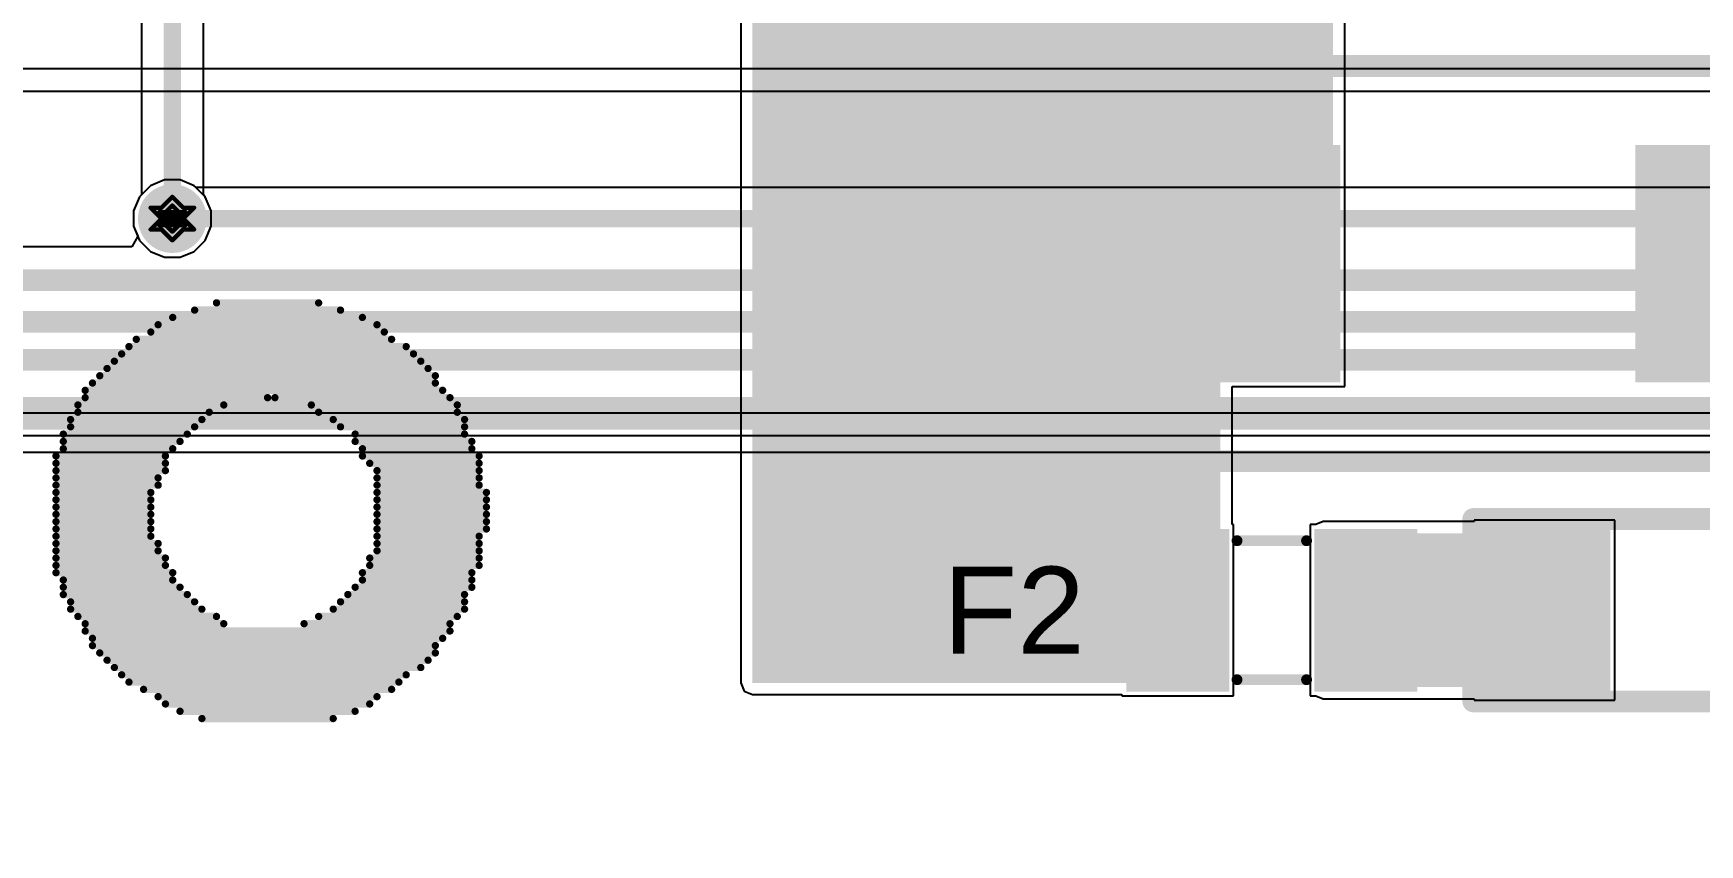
# Model space of a CAD drawing. Header units: inches. Extents: x -2.7 to 10.9, y -2.9 to 7.4.
# Drawn here: x -0.679 to 0.088, y -2.123 to -1.749 of the extents above; entities that cross this region are included whole.
import ezdxf

# ---------------------------------------------------------------- set-up
doc = ezdxf.new("R2010")
doc.units = ezdxf.units.IN
doc.header["$MEASUREMENT"] = 0
for name, color, linetype in [('Board Outline', 216, 'Continuous'), ('Bottom Layer', 5, 'Continuous'), ('Bottom Solder', 6, 'Continuous'), ('Drill Drawing', 1, 'Continuous'), ('Layer 2', 16, 'Continuous'), ('Layer 3', 76, 'Continuous'), ('Top Layer', 1, 'Continuous'), ('Top Overlay', 2, 'Continuous'), ('Top Paste', 8, 'Continuous'), ('Top Solder', 216, 'Continuous'), ('Via Holes', 16, 'Continuous')]:
    doc.layers.add(name, color=color, linetype=linetype)
doc.styles.add('Arial', font='', dxfattribs={"height": 0.2})
doc.styles.get('Arial').set_extended_font_data('Arial')

# ---------------------------------------------------------------- blocks, each defined once
blk = doc.blocks.new('F____0805_260')
at = {"layer": 'Top Layer'}
for points in [[(-0.02362, -0.03346), (-0.06299, -0.03346), (-0.06299, 0.03346), (-0.02362, 0.03346)], [(0.06299, -0.03346), (0.02362, -0.03346), (0.02362, 0.03346), (0.06299, 0.03346)]]:
    blk.add_hatch(color=1, dxfattribs=at).paths.add_polyline_path(points)
at = {"layer": 'Top Paste'}
for points in [[(-0.02362, -0.03346), (-0.06299, -0.03346), (-0.06299, 0.03346), (-0.02362, 0.03346)], [(0.06299, -0.03346), (0.02362, -0.03346), (0.02362, 0.03346), (0.06299, 0.03346)]]:
    blk.add_hatch(color=8, dxfattribs=at).paths.add_polyline_path(points)
at = {"layer": 'Top Solder'}
for points in [[(-0.01962, -0.03746), (-0.06699, -0.03746), (-0.06699, 0.03746), (-0.01962, 0.03746)], [(0.06699, -0.03746), (0.01962, -0.03746), (0.01962, 0.03746), (0.06699, 0.03746)]]:
    blk.add_hatch(color=216, dxfattribs=at).paths.add_polyline_path(points)
at = {"layer": 'Top Overlay'}
for points in [[(-0.016, 0.032, 0.005, 0.005, 0), (0.016, 0.032, 0.005, 0.005, 0)], [(-0.016, -0.032, 0.005, 0.005, 0), (0.016, -0.032, 0.005, 0.005, 0)]]:
    blk.add_lwpolyline(points, format="xyseb", dxfattribs=at)
for points in [[(-0.01725, 0.032, 0.0025, 0.0025, 1), (-0.01475, 0.032, 0.0025, 0.0025, 1)], [(0.01475, 0.032, 0.0025, 0.0025, 1), (0.01725, 0.032, 0.0025, 0.0025, 1)], [(-0.01725, -0.032, 0.0025, 0.0025, 1), (-0.01475, -0.032, 0.0025, 0.0025, 1)], [(0.01475, -0.032, 0.0025, 0.0025, 1), (0.01725, -0.032, 0.0025, 0.0025, 1)]]:
    blk.add_lwpolyline(points, format="xyseb", close=True, dxfattribs=at)
blk = doc.blocks.new('SOD_123FL_262')
at = {"layer": 'Top Layer'}
for points in [[(-0.08268, 0.03543), (-0.02992, 0.03543), (-0.02992, -0.03543), (-0.08268, -0.03543)], [(0.02992, 0.03543), (0.08268, 0.03543), (0.08268, -0.03543), (0.02992, -0.03543)]]:
    blk.add_hatch(color=1, dxfattribs=at).paths.add_polyline_path(points)
at = {"layer": 'Top Overlay'}
blk.add_hatch(color=2, dxfattribs=at).paths.add_polyline_path([(-0.128, -0.04594), (-0.086, -0.04594), (-0.086, 0.04606), (-0.128, 0.04606)])
at = {"layer": 'Top Paste'}
for points in [[(-0.08268, 0.03543), (-0.02992, 0.03543), (-0.02992, -0.03543), (-0.08268, -0.03543)], [(0.02992, 0.03543), (0.08268, 0.03543), (0.08268, -0.03543), (0.02992, -0.03543)]]:
    blk.add_hatch(color=8, dxfattribs=at).paths.add_polyline_path(points)
at = {"layer": 'Top Solder'}
for points in [[(-0.08668, 0.03943), (-0.02592, 0.03943), (-0.02592, -0.03943), (-0.08668, -0.03943)], [(0.02592, 0.03943), (0.08668, 0.03943), (0.08668, -0.03943), (0.02592, -0.03943)]]:
    blk.add_hatch(color=216, dxfattribs=at).paths.add_polyline_path(points)
at = {"layer": 'Top Overlay'}
for points in [[(0.089, 0.042, 0.01, 0.01, 0), (-0.089, 0.042, 0.01, 0.01, 0)], [(0.089, 0.042, 0.01, 0.01, 0), (0.089, -0.042, 0.01, 0.01, 0)], [(0.089, -0.042, 0.01, 0.01, 0), (-0.089, -0.042, 0.01, 0.01, 0)]]:
    blk.add_lwpolyline(points, format="xyseb", dxfattribs=at)
for points in [[(-0.0915, 0.042, 0.005, 0.005, 1), (-0.0865, 0.042, 0.005, 0.005, 1)], [(0.0865, 0.042, 0.005, 0.005, 1), (0.0915, 0.042, 0.005, 0.005, 1)], [(0.0865, 0.042, 0.005, 0.005, 1), (0.0915, 0.042, 0.005, 0.005, 1)], [(-0.0915, -0.042, 0.005, 0.005, 1), (-0.0865, -0.042, 0.005, 0.005, 1)], [(0.0865, -0.042, 0.005, 0.005, 1), (0.0915, -0.042, 0.005, 0.005, 1)], [(0.0865, -0.042, 0.005, 0.005, 1), (0.0915, -0.042, 0.005, 0.005, 1)]]:
    blk.add_lwpolyline(points, format="xyseb", close=True, dxfattribs=at)
blk = doc.blocks.new('C____E_280')
at = {"layer": 'Top Layer'}
for points in [[(-0.05492, 0.05059), (0.05492, 0.05059), (0.05492, -0.05059), (-0.05492, -0.05059)], [(0.19862, 0.05059), (0.30846, 0.05059), (0.30846, -0.05059), (0.19862, -0.05059)]]:
    blk.add_hatch(color=1, dxfattribs=at).paths.add_polyline_path(points)
at = {"layer": 'Top Paste'}
for points in [[(-0.05492, 0.05059), (0.05492, 0.05059), (0.05492, -0.05059), (-0.05492, -0.05059)], [(0.19862, 0.05059), (0.30846, 0.05059), (0.30846, -0.05059), (0.19862, -0.05059)]]:
    blk.add_hatch(color=8, dxfattribs=at).paths.add_polyline_path(points)
at = {"layer": 'Top Solder'}
for points in [[(-0.05892, 0.05459), (0.05892, 0.05459), (0.05892, -0.05459), (-0.05892, -0.05459)], [(0.19462, 0.05459), (0.31246, 0.05459), (0.31246, -0.05459), (0.19462, -0.05459)]]:
    blk.add_hatch(color=216, dxfattribs=at).paths.add_polyline_path(points)
at = {"layer": 'Top Overlay'}
for points in [[(-0.04523, 0.061, 0.01, 0.01, 0), (-0.04523, 0.09, 0.01, 0.01, 0)], [(-0.01523, 0.062, 0.01, 0.01, 0), (-0.01523, 0.091, 0.01, 0.01, 0)], [(-0.01523, 0.091, 0.01, 0.01, 0), (0.27677, 0.091, 0.01, 0.01, 0)], [(0.27677, 0.062, 0.01, 0.01, 0), (0.27677, 0.091, 0.01, 0.01, 0)], [(-0.06123, 0.075, 0.01, 0.01, 0), (-0.02823, 0.075, 0.01, 0.01, 0)], [(-0.01523, -0.091, 0.01, 0.01, 0), (-0.01523, -0.062, 0.01, 0.01, 0)], [(0.27677, -0.091, 0.01, 0.01, 0), (0.27677, -0.062, 0.01, 0.01, 0)], [(-0.01523, -0.091, 0.01, 0.01, 0), (0.27677, -0.091, 0.01, 0.01, 0)]]:
    blk.add_lwpolyline(points, format="xyseb", dxfattribs=at)
for points in [[(-0.04773, 0.09, 0.005, 0.005, 1), (-0.04273, 0.09, 0.005, 0.005, 1)], [(-0.01773, 0.091, 0.005, 0.005, 1), (-0.01273, 0.091, 0.005, 0.005, 1)], [(-0.01773, 0.091, 0.005, 0.005, 1), (-0.01273, 0.091, 0.005, 0.005, 1)], [(0.27427, 0.091, 0.005, 0.005, 1), (0.27927, 0.091, 0.005, 0.005, 1)], [(0.27427, 0.091, 0.005, 0.005, 1), (0.27927, 0.091, 0.005, 0.005, 1)], [(-0.06373, 0.075, 0.005, 0.005, 1), (-0.05873, 0.075, 0.005, 0.005, 1)], [(-0.03073, 0.075, 0.005, 0.005, 1), (-0.02573, 0.075, 0.005, 0.005, 1)], [(-0.04773, 0.061, 0.005, 0.005, 1), (-0.04273, 0.061, 0.005, 0.005, 1)], [(-0.01773, 0.062, 0.005, 0.005, 1), (-0.01273, 0.062, 0.005, 0.005, 1)], [(0.27427, 0.062, 0.005, 0.005, 1), (0.27927, 0.062, 0.005, 0.005, 1)], [(-0.01773, -0.062, 0.005, 0.005, 1), (-0.01273, -0.062, 0.005, 0.005, 1)], [(0.27427, -0.062, 0.005, 0.005, 1), (0.27927, -0.062, 0.005, 0.005, 1)], [(-0.01773, -0.091, 0.005, 0.005, 1), (-0.01273, -0.091, 0.005, 0.005, 1)], [(-0.01773, -0.091, 0.005, 0.005, 1), (-0.01273, -0.091, 0.005, 0.005, 1)], [(0.27427, -0.091, 0.005, 0.005, 1), (0.27927, -0.091, 0.005, 0.005, 1)], [(0.27427, -0.091, 0.005, 0.005, 1), (0.27927, -0.091, 0.005, 0.005, 1)]]:
    blk.add_lwpolyline(points, format="xyseb", close=True, dxfattribs=at)

msp = doc.modelspace()

# ---------------------------------------------------------------- hatches: boundary and pattern name
at = {"layer": 'Bottom Layer'}
h = msp.add_hatch(color=5, dxfattribs=at)
edge = h.paths.add_edge_path()
edge.add_arc((-0.615, -1.83475), 0.01181, 0, 360)
at = {"layer": 'Bottom Solder'}
h = msp.add_hatch(color=6, dxfattribs=at)
edge = h.paths.add_edge_path()
edge.add_arc((-0.615, -1.83475), 0.01581, 0, 360)
at = {"layer": 'Layer 2'}
h = msp.add_hatch(color=16, dxfattribs=at)
edge = h.paths.add_edge_path()
edge.add_arc((-0.615, -1.83475), 0.01181, 0, 360)
at = {"layer": 'Layer 3'}
h = msp.add_hatch(color=76, dxfattribs=at)
edge = h.paths.add_edge_path()
edge.add_arc((-0.615, -1.83475), 0.01181, 0, 360)
at = {"layer": 'Top Layer'}
for points in [[(-0.348, -2.04853), (-0.13262, -2.04853), (-0.13262, -1.4637), (-0.348, -1.4637)], [(-0.348, -1.90608), (-0.08088, -1.90608), (-0.08088, -1.4637), (-0.348, -1.4637)], [(-0.08538, -1.97963), (-0.08538, -2.0505), (0.04282, -2.0505), (0.04282, -1.97963)]]:
    msp.add_hatch(color=1, dxfattribs=at).paths.add_polyline_path(points)
h = msp.add_hatch(color=1, dxfattribs=at)
edge = h.paths.add_edge_path()
edge.add_arc((-0.615, -1.83475), 0.01181, 0, 360)
at = {"layer": 'Top Solder'}
h = msp.add_hatch(color=216, dxfattribs=at)
edge = h.paths.add_edge_path()
edge.add_arc((-0.615, -1.83475), 0.01581, 0, 360)
at = {"layer": 'Via Holes'}
h = msp.add_hatch(color=7, dxfattribs=at)
edge = h.paths.add_edge_path()
edge.add_arc((-0.615, -1.83475), 0.00591, 0, 360)

# ---------------------------------------------------------------- linework, layer by layer
at = {"layer": 'Board Outline'}
msp.add_lwpolyline([(2.84412, -0.24125, 0.005, 0.005, -0.741893), (-2.49969, -1.37795, 0.005, 0.005, 0)], format="xyseb", dxfattribs=at)
at = {"layer": 'Bottom Layer'}
for p, q in [((-0.61854, -1.81694), (-0.62509, -1.81965)), ((-0.61146, -1.81694), (-0.61854, -1.81694)), ((-0.60491, -1.81965), (-0.61146, -1.81694)), ((-0.6301, -1.82466), (-0.63281, -1.83121)), ((-0.62509, -1.81965), (-0.6301, -1.82466)), ((-0.60409, -1.82048), (-0.60491, -1.81965)), ((0.60755, -1.82048), (-0.60409, -1.82048)), ((-0.63281, -1.83121), (-0.63281, -1.83829)), ((-0.63281, -1.83829), (-0.63094, -1.8428)), ((-0.63367, -1.8478), (-1.50015, -1.8478)), ((-0.63094, -1.8428), (-0.63367, -1.8478)), ((-1.30478, -1.94222), (0.22597, -1.94222))]:
    msp.add_line(p, q, dxfattribs=at)
for points in [[(-0.615, -1.83475, 0.008, 0.008, 0), (0.61346, -1.83475, 0.008, 0.008, 0)], [(-1.50649, -1.8631, 0.01, 0.01, 0), (0.68552, -1.8631, 0.01, 0.01, 0)], [(-1.3433, -1.8823, 0.01, 0.01, 0), (0.67291, -1.8823, 0.01, 0.01, 0)], [(-1.3308, -1.8998, 0.01, 0.01, 0), (0.66416, -1.8998, 0.01, 0.01, 0)], [(-1.31217, -1.92438, 0.015, 0.015, 0), (0.23336, -1.92438, 0.015, 0.015, 0)]]:
    msp.add_lwpolyline(points, format="xyseb", dxfattribs=at)
msp.add_lwpolyline([(-0.617, -1.83475, 0.004, 0.004, 1), (-0.613, -1.83475, 0.004, 0.004, 1)], format="xyseb", close=True, dxfattribs=at)
at = {"layer": 'Drill Drawing'}
for points in [[(-0.62, -1.82975, 0.002, 0.002, 0), (-0.615, -1.82475, 0.002, 0.002, 0)], [(-0.615, -1.82475, 0.002, 0.002, 0), (-0.61, -1.82975, 0.002, 0.002, 0)], [(-0.625, -1.82975, 0.002, 0.002, 0), (-0.62, -1.83475, 0.002, 0.002, 0)], [(-0.625, -1.82975, 0.002, 0.002, 0), (-0.62, -1.82975, 0.002, 0.002, 0)], [(-0.621, -1.83175, 0.002, 0.002, 0), (-0.618, -1.83475, 0.002, 0.002, 0)], [(-0.621, -1.83175, 0.002, 0.002, 0), (-0.618, -1.83175, 0.002, 0.002, 0)], [(-0.618, -1.83175, 0.002, 0.002, 0), (-0.615, -1.82875, 0.002, 0.002, 0)], [(-0.615, -1.82875, 0.002, 0.002, 0), (-0.612, -1.83175, 0.002, 0.002, 0)], [(-0.612, -1.83175, 0.002, 0.002, 0), (-0.609, -1.83175, 0.002, 0.002, 0)], [(-0.612, -1.83475, 0.002, 0.002, 0), (-0.609, -1.83175, 0.002, 0.002, 0)], [(-0.61, -1.82975, 0.002, 0.002, 0), (-0.605, -1.82975, 0.002, 0.002, 0)], [(-0.61, -1.83475, 0.002, 0.002, 0), (-0.605, -1.82975, 0.002, 0.002, 0)], [(-0.625, -1.83975, 0.002, 0.002, 0), (-0.62, -1.83475, 0.002, 0.002, 0)], [(-0.625, -1.83975, 0.002, 0.002, 0), (-0.62, -1.83975, 0.002, 0.002, 0)], [(-0.621, -1.83775, 0.002, 0.002, 0), (-0.618, -1.83475, 0.002, 0.002, 0)], [(-0.621, -1.83775, 0.002, 0.002, 0), (-0.618, -1.83775, 0.002, 0.002, 0)], [(-0.62, -1.83975, 0.002, 0.002, 0), (-0.615, -1.84475, 0.002, 0.002, 0)], [(-0.618, -1.83775, 0.002, 0.002, 0), (-0.615, -1.84075, 0.002, 0.002, 0)], [(-0.615, -1.84075, 0.002, 0.002, 0), (-0.612, -1.83775, 0.002, 0.002, 0)], [(-0.615, -1.84475, 0.002, 0.002, 0), (-0.61, -1.83975, 0.002, 0.002, 0)], [(-0.612, -1.83475, 0.002, 0.002, 0), (-0.609, -1.83775, 0.002, 0.002, 0)], [(-0.612, -1.83775, 0.002, 0.002, 0), (-0.609, -1.83775, 0.002, 0.002, 0)], [(-0.61, -1.83475, 0.002, 0.002, 0), (-0.605, -1.83975, 0.002, 0.002, 0)], [(-0.61, -1.83975, 0.002, 0.002, 0), (-0.605, -1.83975, 0.002, 0.002, 0)]]:
    msp.add_lwpolyline(points, format="xyseb", dxfattribs=at)
for points in [[(-0.6155, -1.82475, 0.001, 0.001, 1), (-0.6145, -1.82475, 0.001, 0.001, 1)], [(-0.6155, -1.82475, 0.001, 0.001, 1), (-0.6145, -1.82475, 0.001, 0.001, 1)], [(-0.6255, -1.82975, 0.001, 0.001, 1), (-0.6245, -1.82975, 0.001, 0.001, 1)], [(-0.6255, -1.82975, 0.001, 0.001, 1), (-0.6245, -1.82975, 0.001, 0.001, 1)], [(-0.6215, -1.83175, 0.001, 0.001, 1), (-0.6205, -1.83175, 0.001, 0.001, 1)], [(-0.6215, -1.83175, 0.001, 0.001, 1), (-0.6205, -1.83175, 0.001, 0.001, 1)], [(-0.6205, -1.82975, 0.001, 0.001, 1), (-0.6195, -1.82975, 0.001, 0.001, 1)], [(-0.6205, -1.82975, 0.001, 0.001, 1), (-0.6195, -1.82975, 0.001, 0.001, 1)], [(-0.6185, -1.83175, 0.001, 0.001, 1), (-0.6175, -1.83175, 0.001, 0.001, 1)], [(-0.6185, -1.83175, 0.001, 0.001, 1), (-0.6175, -1.83175, 0.001, 0.001, 1)], [(-0.6155, -1.82875, 0.001, 0.001, 1), (-0.6145, -1.82875, 0.001, 0.001, 1)], [(-0.6155, -1.82875, 0.001, 0.001, 1), (-0.6145, -1.82875, 0.001, 0.001, 1)], [(-0.6125, -1.83175, 0.001, 0.001, 1), (-0.6115, -1.83175, 0.001, 0.001, 1)], [(-0.6125, -1.83175, 0.001, 0.001, 1), (-0.6115, -1.83175, 0.001, 0.001, 1)], [(-0.6105, -1.82975, 0.001, 0.001, 1), (-0.6095, -1.82975, 0.001, 0.001, 1)], [(-0.6105, -1.82975, 0.001, 0.001, 1), (-0.6095, -1.82975, 0.001, 0.001, 1)], [(-0.6095, -1.83175, 0.001, 0.001, 1), (-0.6085, -1.83175, 0.001, 0.001, 1)], [(-0.6095, -1.83175, 0.001, 0.001, 1), (-0.6085, -1.83175, 0.001, 0.001, 1)], [(-0.6055, -1.82975, 0.001, 0.001, 1), (-0.6045, -1.82975, 0.001, 0.001, 1)], [(-0.6055, -1.82975, 0.001, 0.001, 1), (-0.6045, -1.82975, 0.001, 0.001, 1)], [(-0.6255, -1.83975, 0.001, 0.001, 1), (-0.6245, -1.83975, 0.001, 0.001, 1)], [(-0.6255, -1.83975, 0.001, 0.001, 1), (-0.6245, -1.83975, 0.001, 0.001, 1)], [(-0.6215, -1.83775, 0.001, 0.001, 1), (-0.6205, -1.83775, 0.001, 0.001, 1)], [(-0.6215, -1.83775, 0.001, 0.001, 1), (-0.6205, -1.83775, 0.001, 0.001, 1)], [(-0.6205, -1.83475, 0.001, 0.001, 1), (-0.6195, -1.83475, 0.001, 0.001, 1)], [(-0.6205, -1.83475, 0.001, 0.001, 1), (-0.6195, -1.83475, 0.001, 0.001, 1)], [(-0.6205, -1.83975, 0.001, 0.001, 1), (-0.6195, -1.83975, 0.001, 0.001, 1)], [(-0.6205, -1.83975, 0.001, 0.001, 1), (-0.6195, -1.83975, 0.001, 0.001, 1)], [(-0.6185, -1.83475, 0.001, 0.001, 1), (-0.6175, -1.83475, 0.001, 0.001, 1)], [(-0.6185, -1.83475, 0.001, 0.001, 1), (-0.6175, -1.83475, 0.001, 0.001, 1)], [(-0.6185, -1.83775, 0.001, 0.001, 1), (-0.6175, -1.83775, 0.001, 0.001, 1)], [(-0.6185, -1.83775, 0.001, 0.001, 1), (-0.6175, -1.83775, 0.001, 0.001, 1)], [(-0.6155, -1.84075, 0.001, 0.001, 1), (-0.6145, -1.84075, 0.001, 0.001, 1)], [(-0.6155, -1.84075, 0.001, 0.001, 1), (-0.6145, -1.84075, 0.001, 0.001, 1)], [(-0.6125, -1.83475, 0.001, 0.001, 1), (-0.6115, -1.83475, 0.001, 0.001, 1)], [(-0.6125, -1.83475, 0.001, 0.001, 1), (-0.6115, -1.83475, 0.001, 0.001, 1)], [(-0.6125, -1.83775, 0.001, 0.001, 1), (-0.6115, -1.83775, 0.001, 0.001, 1)], [(-0.6125, -1.83775, 0.001, 0.001, 1), (-0.6115, -1.83775, 0.001, 0.001, 1)], [(-0.6105, -1.83475, 0.001, 0.001, 1), (-0.6095, -1.83475, 0.001, 0.001, 1)], [(-0.6105, -1.83475, 0.001, 0.001, 1), (-0.6095, -1.83475, 0.001, 0.001, 1)], [(-0.6105, -1.83975, 0.001, 0.001, 1), (-0.6095, -1.83975, 0.001, 0.001, 1)], [(-0.6105, -1.83975, 0.001, 0.001, 1), (-0.6095, -1.83975, 0.001, 0.001, 1)], [(-0.6095, -1.83775, 0.001, 0.001, 1), (-0.6085, -1.83775, 0.001, 0.001, 1)], [(-0.6095, -1.83775, 0.001, 0.001, 1), (-0.6085, -1.83775, 0.001, 0.001, 1)], [(-0.6055, -1.83975, 0.001, 0.001, 1), (-0.6045, -1.83975, 0.001, 0.001, 1)], [(-0.6055, -1.83975, 0.001, 0.001, 1), (-0.6045, -1.83975, 0.001, 0.001, 1)], [(-0.6155, -1.84475, 0.001, 0.001, 1), (-0.6145, -1.84475, 0.001, 0.001, 1)], [(-0.6155, -1.84475, 0.001, 0.001, 1), (-0.6145, -1.84475, 0.001, 0.001, 1)]]:
    msp.add_lwpolyline(points, format="xyseb", close=True, dxfattribs=at)
at = {"layer": 'Layer 2'}
for p, q in [((-0.61854, -1.81694), (-0.62509, -1.81965)), ((-0.61146, -1.81694), (-0.61854, -1.81694)), ((-0.60491, -1.81965), (-0.61146, -1.81694)), ((-0.6301, -1.82466), (-0.63281, -1.83121)), ((-0.62509, -1.81965), (-0.6301, -1.82466)), ((-0.5999, -1.82466), (-0.60491, -1.81965)), ((-0.59719, -1.83121), (-0.5999, -1.82466)), ((-0.63281, -1.83121), (-0.63281, -1.83829)), ((-0.59719, -1.83829), (-0.59719, -1.83121)), ((-0.63281, -1.83829), (-0.6301, -1.84484)), ((-0.5999, -1.84484), (-0.59719, -1.83829)), ((-0.6301, -1.84484), (-0.62509, -1.84985)), ((-0.60491, -1.84985), (-0.5999, -1.84484)), ((-0.62509, -1.84985), (-0.61854, -1.85256)), ((-0.61854, -1.85256), (-0.61146, -1.85256)), ((-0.61146, -1.85256), (-0.60491, -1.84985))]:
    msp.add_line(p, q, dxfattribs=at)
at = {"layer": 'Layer 3'}
for p, q in [((0.17119, -1.7658), (-1.01378, -1.7658)), ((-1.018, -1.776), (0.17119, -1.776)), ((-0.61854, -1.81694), (-0.62509, -1.81965)), ((-0.61146, -1.81694), (-0.61854, -1.81694)), ((-0.60491, -1.81965), (-0.61146, -1.81694)), ((-0.6301, -1.82466), (-0.63281, -1.83121)), ((-0.62509, -1.81965), (-0.6301, -1.82466)), ((-0.5999, -1.82466), (-0.60491, -1.81965)), ((-0.59719, -1.83121), (-0.5999, -1.82466)), ((-0.63281, -1.83121), (-0.63281, -1.83829)), ((-0.59719, -1.83829), (-0.59719, -1.83121)), ((-0.63281, -1.83829), (-0.6301, -1.84484)), ((-0.5999, -1.84484), (-0.59719, -1.83829)), ((-0.6301, -1.84484), (-0.62509, -1.84985)), ((-0.60491, -1.84985), (-0.5999, -1.84484)), ((-0.62509, -1.84985), (-0.61854, -1.85256)), ((-0.61854, -1.85256), (-0.61146, -1.85256)), ((-0.61146, -1.85256), (-0.60491, -1.84985)), ((0.52838, -1.92438), (-1.06062, -1.92438)), ((-1.06062, -1.93458), (0.17416, -1.93458))]:
    msp.add_line(p, q, dxfattribs=at)
at = {"layer": 'Top Layer'}
for p, q in [((-0.35341, -1.4637), (-0.35341, -1.90608)), ((-0.62927, -1.525), (-0.62927, -1.82384)), ((-0.60073, -1.82384), (-0.60073, -1.525)), ((-0.07546, -1.7989), (-0.07546, -1.73542)), ((-0.0754, -1.7989), (-0.07546, -1.7989)), ((-0.0754, -1.91208), (-0.0754, -1.7989)), ((-0.6301, -1.82466), (-0.63281, -1.83121)), ((-0.62927, -1.82384), (-0.6301, -1.82466)), ((-0.5999, -1.82466), (-0.60073, -1.82384)), ((-0.59719, -1.83121), (-0.5999, -1.82466)), ((-0.63281, -1.83121), (-0.63281, -1.83829)), ((-0.59719, -1.83829), (-0.59719, -1.83121)), ((-0.63281, -1.83829), (-0.6301, -1.84484)), ((-0.5999, -1.84484), (-0.59719, -1.83829)), ((-0.6301, -1.84484), (-0.62509, -1.84985)), ((-0.60491, -1.84985), (-0.5999, -1.84484)), ((-0.62509, -1.84985), (-0.61854, -1.85256)), ((-0.61854, -1.85256), (-0.61146, -1.85256)), ((-0.61146, -1.85256), (-0.60491, -1.84985)), ((-0.35341, -1.90608), (-0.35341, -2.04853)), ((-0.12721, -1.9756), (-0.12721, -1.91208)), ((-0.12721, -1.91208), (-0.0754, -1.91208)), ((-0.12662, -1.9756), (-0.12721, -1.9756)), ((-0.12662, -2.05453), (-0.12662, -1.9756)), ((-0.08871, -1.9756), (-0.09138, -1.9756)), ((-0.09138, -1.9756), (-0.09138, -2.05453)), ((-0.08538, -1.97422), (-0.08871, -1.9756)), ((-0.01593, -1.97422), (-0.08538, -1.97422)), ((0.04882, -1.97363), (-0.01593, -1.97363)), ((-0.01593, -1.97363), (-0.01593, -1.97422)), ((0.04882, -2.0565), (0.04882, -1.97363)), ((-0.35341, -2.04853), (-0.35183, -2.05236)), ((-0.35183, -2.05236), (-0.348, -2.05394)), ((-0.348, -2.05394), (-0.17799, -2.05394)), ((-0.17799, -2.05394), (-0.17799, -2.05453)), ((-0.17799, -2.05453), (-0.12662, -2.05453)), ((-0.09138, -2.05453), (-0.08871, -2.05453)), ((-0.08871, -2.05453), (-0.08538, -2.05591)), ((-0.08538, -2.05591), (-0.01593, -2.05591)), ((-0.01593, -2.05591), (-0.01593, -2.0565)), ((-0.01593, -2.0565), (0.04882, -2.0565))]:
    msp.add_line(p, q, dxfattribs=at)
msp.add_lwpolyline([(-0.615, -1.83475, 0.008, 0.008, 0), (-0.615, -1.489, 0.008, 0.008, 0)], format="xyseb", dxfattribs=at)
msp.add_lwpolyline([(-0.617, -1.83475, 0.004, 0.004, 1), (-0.613, -1.83475, 0.004, 0.004, 1)], format="xyseb", close=True, dxfattribs=at)
at = {"layer": 'Top Overlay'}
for points in [[(-0.61483, -1.88026, 0.00336, 0.00336, 0), (-0.52753, -1.88026, 0.00336, 0.00336, 0)], [(-0.60476, -1.8769, 0.00336, 0.00336, 0), (-0.5376, -1.8769, 0.00336, 0.00336, 0)], [(-0.59468, -1.87355, 0.00336, 0.00336, 0), (-0.54767, -1.87355, 0.00336, 0.00336, 0)], [(-0.6249, -1.88698, 0.00336, 0.00336, 0), (-0.51745, -1.88698, 0.00336, 0.00336, 0)], [(-0.62155, -1.88362, 0.00336, 0.00336, 0), (-0.52081, -1.88362, 0.00336, 0.00336, 0)], [(-0.63498, -1.89369, 0.00336, 0.00336, 0), (-0.50738, -1.89369, 0.00336, 0.00336, 0)], [(-0.63162, -1.89034, 0.00336, 0.00336, 0), (-0.51409, -1.89034, 0.00336, 0.00336, 0)], [(-0.64169, -1.90041, 0.00336, 0.00336, 0), (-0.50066, -1.90041, 0.00336, 0.00336, 0)], [(-0.63834, -1.89705, 0.00336, 0.00336, 0), (-0.50402, -1.89705, 0.00336, 0.00336, 0)], [(-0.65177, -1.91048, 0.00336, 0.00336, 0), (-0.49395, -1.91048, 0.00336, 0.00336, 0)], [(-0.64841, -1.90712, 0.00336, 0.00336, 0), (-0.49395, -1.90712, 0.00336, 0.00336, 0)], [(-0.64505, -1.90377, 0.00336, 0.00336, 0), (-0.4973, -1.90377, 0.00336, 0.00336, 0)], [(-0.65513, -1.91384, 0.00336, 0.00336, 0), (-0.49059, -1.91384, 0.00336, 0.00336, 0)], [(-0.65513, -1.9172, 0.00336, 0.00336, 0), (-0.57118, -1.9172, 0.00336, 0.00336, 0)], [(-0.56782, -1.9172, 0.00336, 0.00336, 0), (-0.48723, -1.9172, 0.00336, 0.00336, 0)], [(-0.65848, -1.92056, 0.00336, 0.00336, 0), (-0.59133, -1.92056, 0.00336, 0.00336, 0)], [(-0.65848, -1.92391, 0.00336, 0.00336, 0), (-0.59804, -1.92391, 0.00336, 0.00336, 0)], [(-0.55103, -1.92056, 0.00336, 0.00336, 0), (-0.48387, -1.92056, 0.00336, 0.00336, 0)], [(-0.54767, -1.92391, 0.00336, 0.00336, 0), (-0.48387, -1.92391, 0.00336, 0.00336, 0)], [(-0.6652, -1.93399, 0.00336, 0.00336, 0), (-0.60812, -1.93399, 0.00336, 0.00336, 0)], [(-0.66184, -1.92727, 0.00336, 0.00336, 0), (-0.6014, -1.92727, 0.00336, 0.00336, 0)], [(-0.66184, -1.93063, 0.00336, 0.00336, 0), (-0.60476, -1.93063, 0.00336, 0.00336, 0)], [(-0.54096, -1.92727, 0.00336, 0.00336, 0), (-0.48051, -1.92727, 0.00336, 0.00336, 0)], [(-0.5376, -1.93063, 0.00336, 0.00336, 0), (-0.48051, -1.93063, 0.00336, 0.00336, 0)], [(-0.53088, -1.93399, 0.00336, 0.00336, 0), (-0.48051, -1.93399, 0.00336, 0.00336, 0)], [(-0.6652, -1.93735, 0.00336, 0.00336, 0), (-0.61147, -1.93735, 0.00336, 0.00336, 0)], [(-0.6652, -1.9407, 0.00336, 0.00336, 0), (-0.61483, -1.9407, 0.00336, 0.00336, 0)], [(-0.53088, -1.93735, 0.00336, 0.00336, 0), (-0.47716, -1.93735, 0.00336, 0.00336, 0)], [(-0.52753, -1.9407, 0.00336, 0.00336, 0), (-0.47716, -1.9407, 0.00336, 0.00336, 0)], [(-0.66856, -1.94406, 0.00336, 0.00336, 0), (-0.61819, -1.94406, 0.00336, 0.00336, 0)], [(-0.66856, -1.94742, 0.00336, 0.00336, 0), (-0.61819, -1.94742, 0.00336, 0.00336, 0)], [(-0.52753, -1.94406, 0.00336, 0.00336, 0), (-0.4738, -1.94406, 0.00336, 0.00336, 0)], [(-0.52417, -1.94742, 0.00336, 0.00336, 0), (-0.4738, -1.94742, 0.00336, 0.00336, 0)], [(-0.66856, -1.95078, 0.00336, 0.00336, 0), (-0.61819, -1.95078, 0.00336, 0.00336, 0)], [(-0.66856, -1.95414, 0.00336, 0.00336, 0), (-0.62155, -1.95414, 0.00336, 0.00336, 0)], [(-0.52081, -1.95078, 0.00336, 0.00336, 0), (-0.4738, -1.95078, 0.00336, 0.00336, 0)], [(-0.52081, -1.95414, 0.00336, 0.00336, 0), (-0.4738, -1.95414, 0.00336, 0.00336, 0)], [(-0.66856, -1.95749, 0.00336, 0.00336, 0), (-0.62155, -1.95749, 0.00336, 0.00336, 0)], [(-0.66856, -1.96085, 0.00336, 0.00336, 0), (-0.6249, -1.96085, 0.00336, 0.00336, 0)], [(-0.66856, -1.96421, 0.00336, 0.00336, 0), (-0.6249, -1.96421, 0.00336, 0.00336, 0)], [(-0.52081, -1.95749, 0.00336, 0.00336, 0), (-0.4738, -1.95749, 0.00336, 0.00336, 0)], [(-0.52081, -1.96085, 0.00336, 0.00336, 0), (-0.47044, -1.96085, 0.00336, 0.00336, 0)], [(-0.52081, -1.96421, 0.00336, 0.00336, 0), (-0.47044, -1.96421, 0.00336, 0.00336, 0)], [(-0.66856, -1.96757, 0.00336, 0.00336, 0), (-0.6249, -1.96757, 0.00336, 0.00336, 0)], [(-0.66856, -1.97092, 0.00336, 0.00336, 0), (-0.6249, -1.97092, 0.00336, 0.00336, 0)], [(-0.52081, -1.96757, 0.00336, 0.00336, 0), (-0.47044, -1.96757, 0.00336, 0.00336, 0)], [(-0.52081, -1.97092, 0.00336, 0.00336, 0), (-0.47044, -1.97092, 0.00336, 0.00336, 0)], [(-0.66856, -1.97428, 0.00336, 0.00336, 0), (-0.6249, -1.97428, 0.00336, 0.00336, 0)], [(-0.66856, -1.97764, 0.00336, 0.00336, 0), (-0.6249, -1.97764, 0.00336, 0.00336, 0)], [(-0.52081, -1.97428, 0.00336, 0.00336, 0), (-0.47044, -1.97428, 0.00336, 0.00336, 0)], [(-0.52081, -1.97764, 0.00336, 0.00336, 0), (-0.47044, -1.97764, 0.00336, 0.00336, 0)], [(-0.66856, -1.981, 0.00336, 0.00336, 0), (-0.6249, -1.981, 0.00336, 0.00336, 0)], [(-0.66856, -1.98436, 0.00336, 0.00336, 0), (-0.62155, -1.98436, 0.00336, 0.00336, 0)], [(-0.66856, -1.98771, 0.00336, 0.00336, 0), (-0.62155, -1.98771, 0.00336, 0.00336, 0)], [(-0.52081, -1.981, 0.00336, 0.00336, 0), (-0.4738, -1.981, 0.00336, 0.00336, 0)], [(-0.52081, -1.98436, 0.00336, 0.00336, 0), (-0.4738, -1.98436, 0.00336, 0.00336, 0)], [(-0.52081, -1.98771, 0.00336, 0.00336, 0), (-0.4738, -1.98771, 0.00336, 0.00336, 0)], [(-0.66856, -1.99107, 0.00336, 0.00336, 0), (-0.61819, -1.99107, 0.00336, 0.00336, 0)], [(-0.66856, -1.99443, 0.00336, 0.00336, 0), (-0.61819, -1.99443, 0.00336, 0.00336, 0)], [(-0.52417, -1.99107, 0.00336, 0.00336, 0), (-0.4738, -1.99107, 0.00336, 0.00336, 0)], [(-0.52417, -1.99443, 0.00336, 0.00336, 0), (-0.4738, -1.99443, 0.00336, 0.00336, 0)], [(-0.66856, -1.99779, 0.00336, 0.00336, 0), (-0.61483, -1.99779, 0.00336, 0.00336, 0)], [(-0.6652, -2.00115, 0.00336, 0.00336, 0), (-0.61483, -2.00115, 0.00336, 0.00336, 0)], [(-0.52753, -1.99779, 0.00336, 0.00336, 0), (-0.47716, -1.99779, 0.00336, 0.00336, 0)], [(-0.52753, -2.00115, 0.00336, 0.00336, 0), (-0.47716, -2.00115, 0.00336, 0.00336, 0)], [(-0.6652, -2.0045, 0.00336, 0.00336, 0), (-0.61147, -2.0045, 0.00336, 0.00336, 0)], [(-0.6652, -2.00786, 0.00336, 0.00336, 0), (-0.60812, -2.00786, 0.00336, 0.00336, 0)], [(-0.53424, -2.00786, 0.00336, 0.00336, 0), (-0.48051, -2.00786, 0.00336, 0.00336, 0)], [(-0.53088, -2.0045, 0.00336, 0.00336, 0), (-0.47716, -2.0045, 0.00336, 0.00336, 0)], [(-0.66184, -2.01122, 0.00336, 0.00336, 0), (-0.60476, -2.01122, 0.00336, 0.00336, 0)], [(-0.66184, -2.01458, 0.00336, 0.00336, 0), (-0.6014, -2.01458, 0.00336, 0.00336, 0)], [(-0.65848, -2.01794, 0.00336, 0.00336, 0), (-0.59468, -2.01794, 0.00336, 0.00336, 0)], [(-0.54767, -2.01794, 0.00336, 0.00336, 0), (-0.48387, -2.01794, 0.00336, 0.00336, 0)], [(-0.54096, -2.01458, 0.00336, 0.00336, 0), (-0.48051, -2.01458, 0.00336, 0.00336, 0)], [(-0.5376, -2.01122, 0.00336, 0.00336, 0), (-0.48051, -2.01122, 0.00336, 0.00336, 0)], [(-0.65513, -2.02129, 0.00336, 0.00336, 0), (-0.59133, -2.02129, 0.00336, 0.00336, 0)], [(-0.65513, -2.02465, 0.00336, 0.00336, 0), (-0.48723, -2.02465, 0.00336, 0.00336, 0)], [(-0.55439, -2.02129, 0.00336, 0.00336, 0), (-0.48723, -2.02129, 0.00336, 0.00336, 0)], [(-0.65177, -2.02801, 0.00336, 0.00336, 0), (-0.49059, -2.02801, 0.00336, 0.00336, 0)], [(-0.65177, -2.03137, 0.00336, 0.00336, 0), (-0.49395, -2.03137, 0.00336, 0.00336, 0)], [(-0.64841, -2.03473, 0.00336, 0.00336, 0), (-0.49395, -2.03473, 0.00336, 0.00336, 0)], [(-0.64505, -2.03808, 0.00336, 0.00336, 0), (-0.4973, -2.03808, 0.00336, 0.00336, 0)], [(-0.64169, -2.04144, 0.00336, 0.00336, 0), (-0.50066, -2.04144, 0.00336, 0.00336, 0)], [(-0.63834, -2.0448, 0.00336, 0.00336, 0), (-0.50738, -2.0448, 0.00336, 0.00336, 0)], [(-0.63498, -2.04816, 0.00336, 0.00336, 0), (-0.51074, -2.04816, 0.00336, 0.00336, 0)], [(-0.62826, -2.05151, 0.00336, 0.00336, 0), (-0.51409, -2.05151, 0.00336, 0.00336, 0)], [(-0.62155, -2.05487, 0.00336, 0.00336, 0), (-0.52081, -2.05487, 0.00336, 0.00336, 0)], [(-0.61819, -2.05823, 0.00336, 0.00336, 0), (-0.52417, -2.05823, 0.00336, 0.00336, 0)], [(-0.61147, -2.06159, 0.00336, 0.00336, 0), (-0.53088, -2.06159, 0.00336, 0.00336, 0)], [(-0.6014, -2.06495, 0.00336, 0.00336, 0), (-0.54096, -2.06495, 0.00336, 0.00336, 0)]]:
    msp.add_lwpolyline(points, format="xyseb", dxfattribs=at)
for points in [[(-0.61567, -1.88026, 0.00168, 0.00168, 1), (-0.61399, -1.88026, 0.00168, 0.00168, 1)], [(-0.6056, -1.8769, 0.00168, 0.00168, 1), (-0.60392, -1.8769, 0.00168, 0.00168, 1)], [(-0.59552, -1.87355, 0.00168, 0.00168, 1), (-0.59384, -1.87355, 0.00168, 0.00168, 1)], [(-0.54851, -1.87355, 0.00168, 0.00168, 1), (-0.54683, -1.87355, 0.00168, 0.00168, 1)], [(-0.53844, -1.8769, 0.00168, 0.00168, 1), (-0.53676, -1.8769, 0.00168, 0.00168, 1)], [(-0.52836, -1.88026, 0.00168, 0.00168, 1), (-0.52669, -1.88026, 0.00168, 0.00168, 1)], [(-0.62574, -1.88698, 0.00168, 0.00168, 1), (-0.62407, -1.88698, 0.00168, 0.00168, 1)], [(-0.62239, -1.88362, 0.00168, 0.00168, 1), (-0.62071, -1.88362, 0.00168, 0.00168, 1)], [(-0.52165, -1.88362, 0.00168, 0.00168, 1), (-0.51997, -1.88362, 0.00168, 0.00168, 1)], [(-0.51829, -1.88698, 0.00168, 0.00168, 1), (-0.51661, -1.88698, 0.00168, 0.00168, 1)], [(-0.63582, -1.89369, 0.00168, 0.00168, 1), (-0.63414, -1.89369, 0.00168, 0.00168, 1)], [(-0.63246, -1.89034, 0.00168, 0.00168, 1), (-0.63078, -1.89034, 0.00168, 0.00168, 1)], [(-0.51493, -1.89034, 0.00168, 0.00168, 1), (-0.51325, -1.89034, 0.00168, 0.00168, 1)], [(-0.50822, -1.89369, 0.00168, 0.00168, 1), (-0.50654, -1.89369, 0.00168, 0.00168, 1)], [(-0.64253, -1.90041, 0.00168, 0.00168, 1), (-0.64085, -1.90041, 0.00168, 0.00168, 1)], [(-0.63918, -1.89705, 0.00168, 0.00168, 1), (-0.6375, -1.89705, 0.00168, 0.00168, 1)], [(-0.50486, -1.89705, 0.00168, 0.00168, 1), (-0.50318, -1.89705, 0.00168, 0.00168, 1)], [(-0.5015, -1.90041, 0.00168, 0.00168, 1), (-0.49982, -1.90041, 0.00168, 0.00168, 1)], [(-0.65261, -1.91048, 0.00168, 0.00168, 1), (-0.65093, -1.91048, 0.00168, 0.00168, 1)], [(-0.64925, -1.90712, 0.00168, 0.00168, 1), (-0.64757, -1.90712, 0.00168, 0.00168, 1)], [(-0.64589, -1.90377, 0.00168, 0.00168, 1), (-0.64421, -1.90377, 0.00168, 0.00168, 1)], [(-0.49814, -1.90377, 0.00168, 0.00168, 1), (-0.49646, -1.90377, 0.00168, 0.00168, 1)], [(-0.49479, -1.90712, 0.00168, 0.00168, 1), (-0.49311, -1.90712, 0.00168, 0.00168, 1)], [(-0.49479, -1.91048, 0.00168, 0.00168, 1), (-0.49311, -1.91048, 0.00168, 0.00168, 1)], [(-0.65597, -1.91384, 0.00168, 0.00168, 1), (-0.65429, -1.91384, 0.00168, 0.00168, 1)], [(-0.65597, -1.9172, 0.00168, 0.00168, 1), (-0.65429, -1.9172, 0.00168, 0.00168, 1)], [(-0.57202, -1.9172, 0.00168, 0.00168, 1), (-0.57034, -1.9172, 0.00168, 0.00168, 1)], [(-0.56866, -1.9172, 0.00168, 0.00168, 1), (-0.56698, -1.9172, 0.00168, 0.00168, 1)], [(-0.49143, -1.91384, 0.00168, 0.00168, 1), (-0.48975, -1.91384, 0.00168, 0.00168, 1)], [(-0.48807, -1.9172, 0.00168, 0.00168, 1), (-0.48639, -1.9172, 0.00168, 0.00168, 1)], [(-0.65932, -1.92056, 0.00168, 0.00168, 1), (-0.65764, -1.92056, 0.00168, 0.00168, 1)], [(-0.65932, -1.92391, 0.00168, 0.00168, 1), (-0.65764, -1.92391, 0.00168, 0.00168, 1)], [(-0.59888, -1.92391, 0.00168, 0.00168, 1), (-0.5972, -1.92391, 0.00168, 0.00168, 1)], [(-0.59217, -1.92056, 0.00168, 0.00168, 1), (-0.59049, -1.92056, 0.00168, 0.00168, 1)], [(-0.55187, -1.92056, 0.00168, 0.00168, 1), (-0.55019, -1.92056, 0.00168, 0.00168, 1)], [(-0.54851, -1.92391, 0.00168, 0.00168, 1), (-0.54683, -1.92391, 0.00168, 0.00168, 1)], [(-0.48471, -1.92056, 0.00168, 0.00168, 1), (-0.48303, -1.92056, 0.00168, 0.00168, 1)], [(-0.48471, -1.92391, 0.00168, 0.00168, 1), (-0.48303, -1.92391, 0.00168, 0.00168, 1)], [(-0.66604, -1.93399, 0.00168, 0.00168, 1), (-0.66436, -1.93399, 0.00168, 0.00168, 1)], [(-0.66268, -1.92727, 0.00168, 0.00168, 1), (-0.661, -1.92727, 0.00168, 0.00168, 1)], [(-0.66268, -1.93063, 0.00168, 0.00168, 1), (-0.661, -1.93063, 0.00168, 0.00168, 1)], [(-0.60895, -1.93399, 0.00168, 0.00168, 1), (-0.60728, -1.93399, 0.00168, 0.00168, 1)], [(-0.6056, -1.93063, 0.00168, 0.00168, 1), (-0.60392, -1.93063, 0.00168, 0.00168, 1)], [(-0.60224, -1.92727, 0.00168, 0.00168, 1), (-0.60056, -1.92727, 0.00168, 0.00168, 1)], [(-0.5418, -1.92727, 0.00168, 0.00168, 1), (-0.54012, -1.92727, 0.00168, 0.00168, 1)], [(-0.53844, -1.93063, 0.00168, 0.00168, 1), (-0.53676, -1.93063, 0.00168, 0.00168, 1)], [(-0.53172, -1.93399, 0.00168, 0.00168, 1), (-0.53004, -1.93399, 0.00168, 0.00168, 1)], [(-0.48135, -1.92727, 0.00168, 0.00168, 1), (-0.47968, -1.92727, 0.00168, 0.00168, 1)], [(-0.48135, -1.93063, 0.00168, 0.00168, 1), (-0.47968, -1.93063, 0.00168, 0.00168, 1)], [(-0.48135, -1.93399, 0.00168, 0.00168, 1), (-0.47968, -1.93399, 0.00168, 0.00168, 1)], [(-0.66604, -1.93735, 0.00168, 0.00168, 1), (-0.66436, -1.93735, 0.00168, 0.00168, 1)], [(-0.66604, -1.9407, 0.00168, 0.00168, 1), (-0.66436, -1.9407, 0.00168, 0.00168, 1)], [(-0.61567, -1.9407, 0.00168, 0.00168, 1), (-0.61399, -1.9407, 0.00168, 0.00168, 1)], [(-0.61231, -1.93735, 0.00168, 0.00168, 1), (-0.61063, -1.93735, 0.00168, 0.00168, 1)], [(-0.53172, -1.93735, 0.00168, 0.00168, 1), (-0.53004, -1.93735, 0.00168, 0.00168, 1)], [(-0.52836, -1.9407, 0.00168, 0.00168, 1), (-0.52669, -1.9407, 0.00168, 0.00168, 1)], [(-0.478, -1.93735, 0.00168, 0.00168, 1), (-0.47632, -1.93735, 0.00168, 0.00168, 1)], [(-0.478, -1.9407, 0.00168, 0.00168, 1), (-0.47632, -1.9407, 0.00168, 0.00168, 1)], [(-0.6694, -1.94406, 0.00168, 0.00168, 1), (-0.66772, -1.94406, 0.00168, 0.00168, 1)], [(-0.6694, -1.94742, 0.00168, 0.00168, 1), (-0.66772, -1.94742, 0.00168, 0.00168, 1)], [(-0.61903, -1.94406, 0.00168, 0.00168, 1), (-0.61735, -1.94406, 0.00168, 0.00168, 1)], [(-0.61903, -1.94742, 0.00168, 0.00168, 1), (-0.61735, -1.94742, 0.00168, 0.00168, 1)], [(-0.52836, -1.94406, 0.00168, 0.00168, 1), (-0.52669, -1.94406, 0.00168, 0.00168, 1)], [(-0.52501, -1.94742, 0.00168, 0.00168, 1), (-0.52333, -1.94742, 0.00168, 0.00168, 1)], [(-0.47464, -1.94406, 0.00168, 0.00168, 1), (-0.47296, -1.94406, 0.00168, 0.00168, 1)], [(-0.47464, -1.94742, 0.00168, 0.00168, 1), (-0.47296, -1.94742, 0.00168, 0.00168, 1)], [(-0.6694, -1.95078, 0.00168, 0.00168, 1), (-0.66772, -1.95078, 0.00168, 0.00168, 1)], [(-0.6694, -1.95414, 0.00168, 0.00168, 1), (-0.66772, -1.95414, 0.00168, 0.00168, 1)], [(-0.62239, -1.95414, 0.00168, 0.00168, 1), (-0.62071, -1.95414, 0.00168, 0.00168, 1)], [(-0.61903, -1.95078, 0.00168, 0.00168, 1), (-0.61735, -1.95078, 0.00168, 0.00168, 1)], [(-0.52165, -1.95078, 0.00168, 0.00168, 1), (-0.51997, -1.95078, 0.00168, 0.00168, 1)], [(-0.52165, -1.95414, 0.00168, 0.00168, 1), (-0.51997, -1.95414, 0.00168, 0.00168, 1)], [(-0.47464, -1.95078, 0.00168, 0.00168, 1), (-0.47296, -1.95078, 0.00168, 0.00168, 1)], [(-0.47464, -1.95414, 0.00168, 0.00168, 1), (-0.47296, -1.95414, 0.00168, 0.00168, 1)], [(-0.6694, -1.95749, 0.00168, 0.00168, 1), (-0.66772, -1.95749, 0.00168, 0.00168, 1)], [(-0.6694, -1.96085, 0.00168, 0.00168, 1), (-0.66772, -1.96085, 0.00168, 0.00168, 1)], [(-0.6694, -1.96421, 0.00168, 0.00168, 1), (-0.66772, -1.96421, 0.00168, 0.00168, 1)], [(-0.62574, -1.96085, 0.00168, 0.00168, 1), (-0.62407, -1.96085, 0.00168, 0.00168, 1)], [(-0.62574, -1.96421, 0.00168, 0.00168, 1), (-0.62407, -1.96421, 0.00168, 0.00168, 1)], [(-0.62239, -1.95749, 0.00168, 0.00168, 1), (-0.62071, -1.95749, 0.00168, 0.00168, 1)], [(-0.52165, -1.95749, 0.00168, 0.00168, 1), (-0.51997, -1.95749, 0.00168, 0.00168, 1)], [(-0.52165, -1.96085, 0.00168, 0.00168, 1), (-0.51997, -1.96085, 0.00168, 0.00168, 1)], [(-0.52165, -1.96421, 0.00168, 0.00168, 1), (-0.51997, -1.96421, 0.00168, 0.00168, 1)], [(-0.47464, -1.95749, 0.00168, 0.00168, 1), (-0.47296, -1.95749, 0.00168, 0.00168, 1)], [(-0.47128, -1.96085, 0.00168, 0.00168, 1), (-0.4696, -1.96085, 0.00168, 0.00168, 1)], [(-0.47128, -1.96421, 0.00168, 0.00168, 1), (-0.4696, -1.96421, 0.00168, 0.00168, 1)], [(-0.6694, -1.96757, 0.00168, 0.00168, 1), (-0.66772, -1.96757, 0.00168, 0.00168, 1)], [(-0.6694, -1.97092, 0.00168, 0.00168, 1), (-0.66772, -1.97092, 0.00168, 0.00168, 1)], [(-0.62574, -1.96757, 0.00168, 0.00168, 1), (-0.62407, -1.96757, 0.00168, 0.00168, 1)], [(-0.62574, -1.97092, 0.00168, 0.00168, 1), (-0.62407, -1.97092, 0.00168, 0.00168, 1)], [(-0.52165, -1.96757, 0.00168, 0.00168, 1), (-0.51997, -1.96757, 0.00168, 0.00168, 1)], [(-0.52165, -1.97092, 0.00168, 0.00168, 1), (-0.51997, -1.97092, 0.00168, 0.00168, 1)], [(-0.47128, -1.96757, 0.00168, 0.00168, 1), (-0.4696, -1.96757, 0.00168, 0.00168, 1)], [(-0.47128, -1.97092, 0.00168, 0.00168, 1), (-0.4696, -1.97092, 0.00168, 0.00168, 1)], [(-0.6694, -1.97428, 0.00168, 0.00168, 1), (-0.66772, -1.97428, 0.00168, 0.00168, 1)], [(-0.6694, -1.97764, 0.00168, 0.00168, 1), (-0.66772, -1.97764, 0.00168, 0.00168, 1)], [(-0.62574, -1.97428, 0.00168, 0.00168, 1), (-0.62407, -1.97428, 0.00168, 0.00168, 1)], [(-0.62574, -1.97764, 0.00168, 0.00168, 1), (-0.62407, -1.97764, 0.00168, 0.00168, 1)], [(-0.52165, -1.97428, 0.00168, 0.00168, 1), (-0.51997, -1.97428, 0.00168, 0.00168, 1)], [(-0.52165, -1.97764, 0.00168, 0.00168, 1), (-0.51997, -1.97764, 0.00168, 0.00168, 1)], [(-0.47128, -1.97428, 0.00168, 0.00168, 1), (-0.4696, -1.97428, 0.00168, 0.00168, 1)], [(-0.47128, -1.97764, 0.00168, 0.00168, 1), (-0.4696, -1.97764, 0.00168, 0.00168, 1)], [(-0.6694, -1.981, 0.00168, 0.00168, 1), (-0.66772, -1.981, 0.00168, 0.00168, 1)], [(-0.6694, -1.98436, 0.00168, 0.00168, 1), (-0.66772, -1.98436, 0.00168, 0.00168, 1)], [(-0.6694, -1.98771, 0.00168, 0.00168, 1), (-0.66772, -1.98771, 0.00168, 0.00168, 1)], [(-0.62574, -1.981, 0.00168, 0.00168, 1), (-0.62407, -1.981, 0.00168, 0.00168, 1)], [(-0.62239, -1.98436, 0.00168, 0.00168, 1), (-0.62071, -1.98436, 0.00168, 0.00168, 1)], [(-0.62239, -1.98771, 0.00168, 0.00168, 1), (-0.62071, -1.98771, 0.00168, 0.00168, 1)], [(-0.52165, -1.981, 0.00168, 0.00168, 1), (-0.51997, -1.981, 0.00168, 0.00168, 1)], [(-0.52165, -1.98436, 0.00168, 0.00168, 1), (-0.51997, -1.98436, 0.00168, 0.00168, 1)], [(-0.52165, -1.98771, 0.00168, 0.00168, 1), (-0.51997, -1.98771, 0.00168, 0.00168, 1)], [(-0.47464, -1.981, 0.00168, 0.00168, 1), (-0.47296, -1.981, 0.00168, 0.00168, 1)], [(-0.47464, -1.98436, 0.00168, 0.00168, 1), (-0.47296, -1.98436, 0.00168, 0.00168, 1)], [(-0.47464, -1.98771, 0.00168, 0.00168, 1), (-0.47296, -1.98771, 0.00168, 0.00168, 1)], [(-0.6694, -1.99107, 0.00168, 0.00168, 1), (-0.66772, -1.99107, 0.00168, 0.00168, 1)], [(-0.6694, -1.99443, 0.00168, 0.00168, 1), (-0.66772, -1.99443, 0.00168, 0.00168, 1)], [(-0.61903, -1.99107, 0.00168, 0.00168, 1), (-0.61735, -1.99107, 0.00168, 0.00168, 1)], [(-0.61903, -1.99443, 0.00168, 0.00168, 1), (-0.61735, -1.99443, 0.00168, 0.00168, 1)], [(-0.52501, -1.99107, 0.00168, 0.00168, 1), (-0.52333, -1.99107, 0.00168, 0.00168, 1)], [(-0.52501, -1.99443, 0.00168, 0.00168, 1), (-0.52333, -1.99443, 0.00168, 0.00168, 1)], [(-0.47464, -1.99107, 0.00168, 0.00168, 1), (-0.47296, -1.99107, 0.00168, 0.00168, 1)], [(-0.47464, -1.99443, 0.00168, 0.00168, 1), (-0.47296, -1.99443, 0.00168, 0.00168, 1)], [(-0.6694, -1.99779, 0.00168, 0.00168, 1), (-0.66772, -1.99779, 0.00168, 0.00168, 1)], [(-0.66604, -2.00115, 0.00168, 0.00168, 1), (-0.66436, -2.00115, 0.00168, 0.00168, 1)], [(-0.61567, -1.99779, 0.00168, 0.00168, 1), (-0.61399, -1.99779, 0.00168, 0.00168, 1)], [(-0.61567, -2.00115, 0.00168, 0.00168, 1), (-0.61399, -2.00115, 0.00168, 0.00168, 1)], [(-0.52836, -1.99779, 0.00168, 0.00168, 1), (-0.52669, -1.99779, 0.00168, 0.00168, 1)], [(-0.52836, -2.00115, 0.00168, 0.00168, 1), (-0.52669, -2.00115, 0.00168, 0.00168, 1)], [(-0.478, -1.99779, 0.00168, 0.00168, 1), (-0.47632, -1.99779, 0.00168, 0.00168, 1)], [(-0.478, -2.00115, 0.00168, 0.00168, 1), (-0.47632, -2.00115, 0.00168, 0.00168, 1)], [(-0.66604, -2.0045, 0.00168, 0.00168, 1), (-0.66436, -2.0045, 0.00168, 0.00168, 1)], [(-0.66604, -2.00786, 0.00168, 0.00168, 1), (-0.66436, -2.00786, 0.00168, 0.00168, 1)], [(-0.61231, -2.0045, 0.00168, 0.00168, 1), (-0.61063, -2.0045, 0.00168, 0.00168, 1)], [(-0.60895, -2.00786, 0.00168, 0.00168, 1), (-0.60728, -2.00786, 0.00168, 0.00168, 1)], [(-0.53508, -2.00786, 0.00168, 0.00168, 1), (-0.5334, -2.00786, 0.00168, 0.00168, 1)], [(-0.53172, -2.0045, 0.00168, 0.00168, 1), (-0.53004, -2.0045, 0.00168, 0.00168, 1)], [(-0.48135, -2.00786, 0.00168, 0.00168, 1), (-0.47968, -2.00786, 0.00168, 0.00168, 1)], [(-0.478, -2.0045, 0.00168, 0.00168, 1), (-0.47632, -2.0045, 0.00168, 0.00168, 1)], [(-0.66268, -2.01122, 0.00168, 0.00168, 1), (-0.661, -2.01122, 0.00168, 0.00168, 1)], [(-0.66268, -2.01458, 0.00168, 0.00168, 1), (-0.661, -2.01458, 0.00168, 0.00168, 1)], [(-0.65932, -2.01794, 0.00168, 0.00168, 1), (-0.65764, -2.01794, 0.00168, 0.00168, 1)], [(-0.6056, -2.01122, 0.00168, 0.00168, 1), (-0.60392, -2.01122, 0.00168, 0.00168, 1)], [(-0.60224, -2.01458, 0.00168, 0.00168, 1), (-0.60056, -2.01458, 0.00168, 0.00168, 1)], [(-0.59552, -2.01794, 0.00168, 0.00168, 1), (-0.59384, -2.01794, 0.00168, 0.00168, 1)], [(-0.54851, -2.01794, 0.00168, 0.00168, 1), (-0.54683, -2.01794, 0.00168, 0.00168, 1)], [(-0.5418, -2.01458, 0.00168, 0.00168, 1), (-0.54012, -2.01458, 0.00168, 0.00168, 1)], [(-0.53844, -2.01122, 0.00168, 0.00168, 1), (-0.53676, -2.01122, 0.00168, 0.00168, 1)], [(-0.48471, -2.01794, 0.00168, 0.00168, 1), (-0.48303, -2.01794, 0.00168, 0.00168, 1)], [(-0.48135, -2.01122, 0.00168, 0.00168, 1), (-0.47968, -2.01122, 0.00168, 0.00168, 1)], [(-0.48135, -2.01458, 0.00168, 0.00168, 1), (-0.47968, -2.01458, 0.00168, 0.00168, 1)], [(-0.65597, -2.02129, 0.00168, 0.00168, 1), (-0.65429, -2.02129, 0.00168, 0.00168, 1)], [(-0.65597, -2.02465, 0.00168, 0.00168, 1), (-0.65429, -2.02465, 0.00168, 0.00168, 1)], [(-0.59217, -2.02129, 0.00168, 0.00168, 1), (-0.59049, -2.02129, 0.00168, 0.00168, 1)], [(-0.55523, -2.02129, 0.00168, 0.00168, 1), (-0.55355, -2.02129, 0.00168, 0.00168, 1)], [(-0.48807, -2.02129, 0.00168, 0.00168, 1), (-0.48639, -2.02129, 0.00168, 0.00168, 1)], [(-0.48807, -2.02465, 0.00168, 0.00168, 1), (-0.48639, -2.02465, 0.00168, 0.00168, 1)], [(-0.65261, -2.02801, 0.00168, 0.00168, 1), (-0.65093, -2.02801, 0.00168, 0.00168, 1)], [(-0.65261, -2.03137, 0.00168, 0.00168, 1), (-0.65093, -2.03137, 0.00168, 0.00168, 1)], [(-0.49479, -2.03137, 0.00168, 0.00168, 1), (-0.49311, -2.03137, 0.00168, 0.00168, 1)], [(-0.49143, -2.02801, 0.00168, 0.00168, 1), (-0.48975, -2.02801, 0.00168, 0.00168, 1)], [(-0.64925, -2.03473, 0.00168, 0.00168, 1), (-0.64757, -2.03473, 0.00168, 0.00168, 1)], [(-0.64589, -2.03808, 0.00168, 0.00168, 1), (-0.64421, -2.03808, 0.00168, 0.00168, 1)], [(-0.64253, -2.04144, 0.00168, 0.00168, 1), (-0.64085, -2.04144, 0.00168, 0.00168, 1)], [(-0.5015, -2.04144, 0.00168, 0.00168, 1), (-0.49982, -2.04144, 0.00168, 0.00168, 1)], [(-0.49814, -2.03808, 0.00168, 0.00168, 1), (-0.49646, -2.03808, 0.00168, 0.00168, 1)], [(-0.49479, -2.03473, 0.00168, 0.00168, 1), (-0.49311, -2.03473, 0.00168, 0.00168, 1)], [(-0.63918, -2.0448, 0.00168, 0.00168, 1), (-0.6375, -2.0448, 0.00168, 0.00168, 1)], [(-0.63582, -2.04816, 0.00168, 0.00168, 1), (-0.63414, -2.04816, 0.00168, 0.00168, 1)], [(-0.51158, -2.04816, 0.00168, 0.00168, 1), (-0.5099, -2.04816, 0.00168, 0.00168, 1)], [(-0.50822, -2.0448, 0.00168, 0.00168, 1), (-0.50654, -2.0448, 0.00168, 0.00168, 1)], [(-0.6291, -2.05151, 0.00168, 0.00168, 1), (-0.62742, -2.05151, 0.00168, 0.00168, 1)], [(-0.62239, -2.05487, 0.00168, 0.00168, 1), (-0.62071, -2.05487, 0.00168, 0.00168, 1)], [(-0.52165, -2.05487, 0.00168, 0.00168, 1), (-0.51997, -2.05487, 0.00168, 0.00168, 1)], [(-0.51493, -2.05151, 0.00168, 0.00168, 1), (-0.51325, -2.05151, 0.00168, 0.00168, 1)], [(-0.61903, -2.05823, 0.00168, 0.00168, 1), (-0.61735, -2.05823, 0.00168, 0.00168, 1)], [(-0.61231, -2.06159, 0.00168, 0.00168, 1), (-0.61063, -2.06159, 0.00168, 0.00168, 1)], [(-0.53172, -2.06159, 0.00168, 0.00168, 1), (-0.53004, -2.06159, 0.00168, 0.00168, 1)], [(-0.52501, -2.05823, 0.00168, 0.00168, 1), (-0.52333, -2.05823, 0.00168, 0.00168, 1)], [(-0.60224, -2.06495, 0.00168, 0.00168, 1), (-0.60056, -2.06495, 0.00168, 0.00168, 1)], [(-0.5418, -2.06495, 0.00168, 0.00168, 1), (-0.54012, -2.06495, 0.00168, 0.00168, 1)]]:
    msp.add_lwpolyline(points, format="xyseb", close=True, dxfattribs=at)

# ---------------------------------------------------------------- block references
for name, p in [('C____E_280', (-0.13632, -1.85549)), ('F____0805_260', (-0.109, -2.01506))]:
    msp.add_blockref(name, p)
at = {"rotation": 180}
msp.add_blockref('SOD_123FL_262', (0.07274, -2.01506), dxfattribs=at)

# ---------------------------------------------------------------- texts
at = {"layer": 'Top Overlay', "style": 'Arial'}
msp.add_text('F2', height=0.04, dxfattribs=at).set_placement((-0.26023, -2.03505))

doc.saveas('drawing.dxf')
